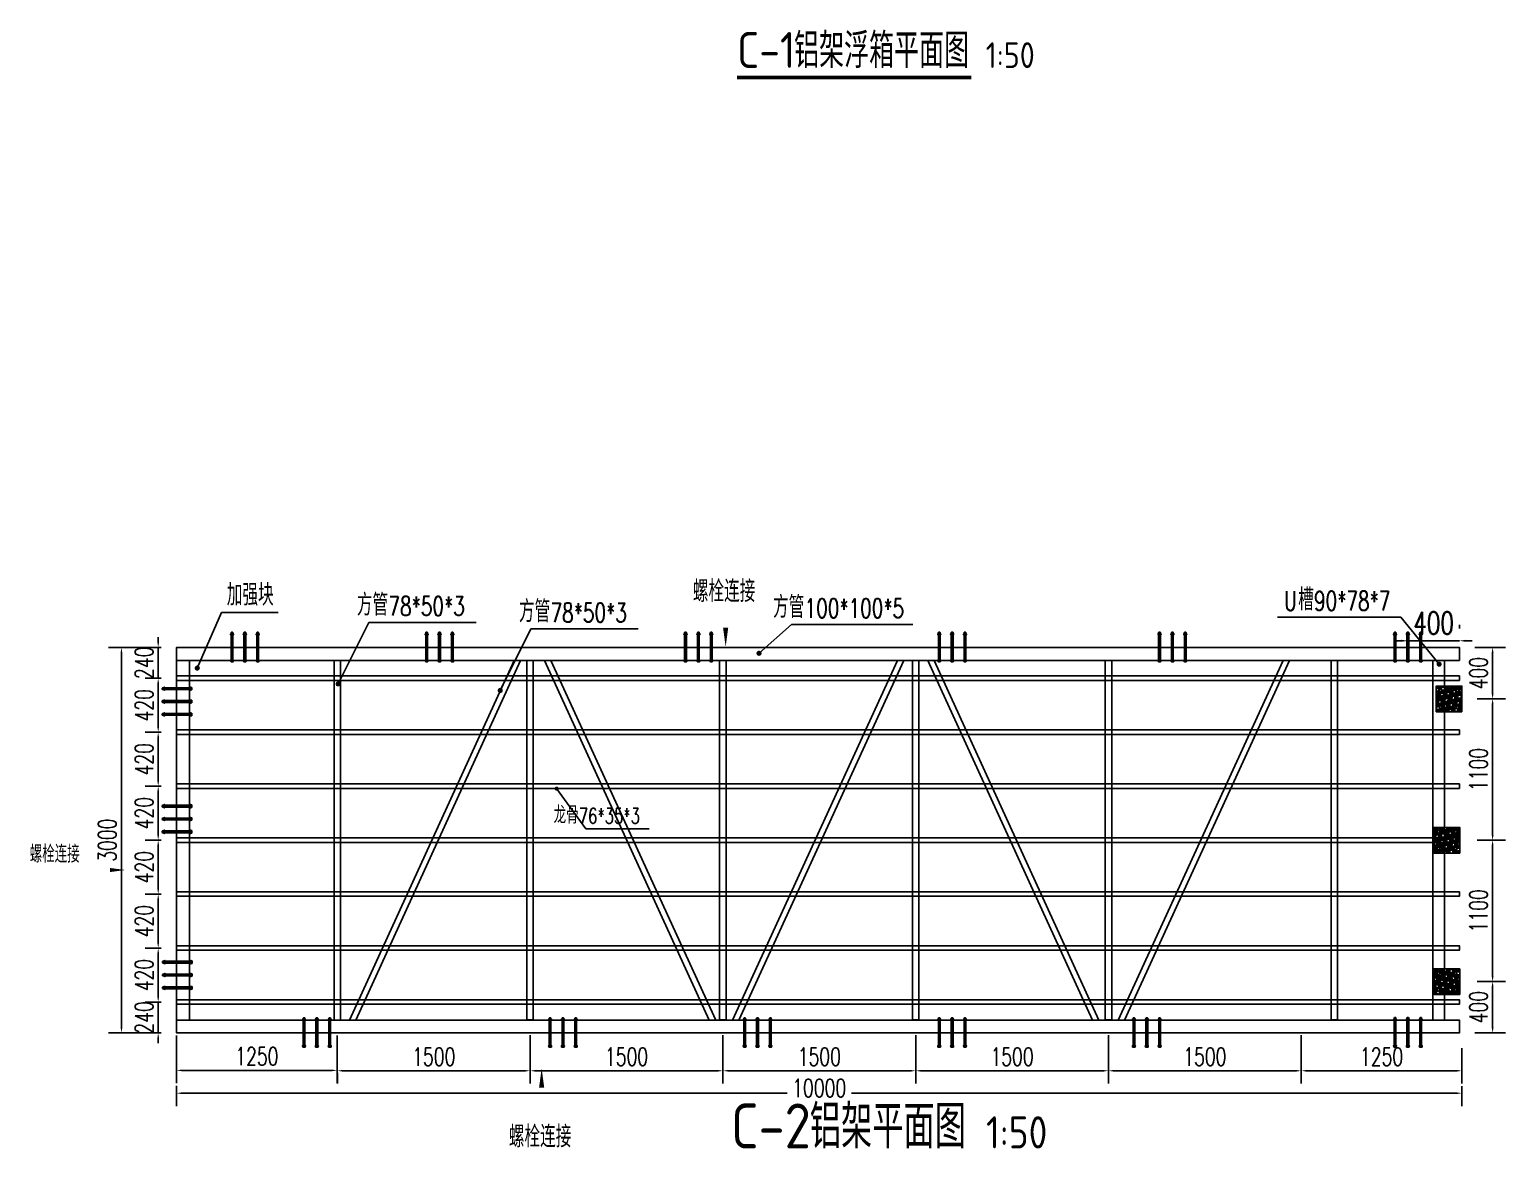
# Model space of a CAD drawing. Extents: x -89702 to 926017, y -610001 to -56924.
# Drawn here: x -9740 to 1743, y -576298 to -567588 of the extents above; entities that cross this region are included whole.
import ezdxf

# ---------------------------------------------------------------- set-up
doc = ezdxf.new("R2010")
doc.units = 0
doc.header["$LTSCALE"] = 10
doc.header["$MEASUREMENT"] = 0
for name, color, linetype in [('BJ02', 2, 'Continuous'), ('DIM_LEAD', 3, 'Continuous'), ('DIM_SYMB', 3, 'Continuous'), ('L-构造线', 6, 'Continuous'), ('PUB_TEXT', 7, 'Continuous'), ('W-STEEL_FRAME钢架', 3, 'Continuous'), ('W-STEEL_KEEL钢龙骨', 5, 'Continuous'), ('浮箱U槽', 5, 'Continuous'), ('螺栓孔位', 2, 'Continuous'), ('铝合金', 7, 'Continuous')]:
    doc.layers.add(name, color=color, linetype=linetype)
doc.styles.add('_TCH_DIM', font='SIMPLEX', dxfattribs={"bigfont": 'GBCBIG'})
doc.styles.get("Standard").update_dxf_attribs({"font": 'gbenor.shx', "bigfont": 'gbcbig.shx'})
doc.styles.add('STANDARD_T3', font='simplex.shx', dxfattribs={"width": 0.7, "bigfont": 'gbcbig.shx'})
doc.dimstyles.new('W&&40', dxfattribs={"dimtxt": 140, "dimasz": 40, "dimexe": 100, "dimexo": 120, "dimgap": 40, "dimtad": 1, "dimdec": 0, "dimzin": 0, "dimdsep": 46, "dimtxsty": 'STANDARD_T3', "dimcen": 0.09, "dimclrd": 1, "dimclre": 1, "dimclrt": 7, "dimazin": 2, "dimtfac": 1, "dimtdec": 0, "dimtix": 1, "dimtmove": 2, "dimatfit": 3, "dimfxl": 0, "dimtolj": 1, "dimtzin": 0, "dimarcsym": 0})
doc.dimstyles.new('W&&50', dxfattribs={"dimtxt": 175, "dimasz": 50, "dimexe": 125, "dimexo": 150, "dimgap": 50, "dimtad": 1, "dimdec": 0, "dimzin": 0, "dimdsep": 46, "dimtxsty": 'STANDARD_T3', "dimcen": 0.09, "dimclrd": 1, "dimclre": 1, "dimclrt": 7, "dimazin": 2, "dimtfac": 1, "dimtdec": 0, "dimtix": 1, "dimtmove": 2, "dimatfit": 3, "dimfxl": 0, "dimtolj": 1, "dimtzin": 0, "dimarcsym": 0})

# ---------------------------------------------------------------- blocks, each defined once
blk = doc.blocks.new('01')
h = blk.add_hatch()
h.set_pattern_fill('HOUND', color=77, scale=5)
h.set_pattern_definition([(0, (0, 0), (31.75, 7.9375), [127, -63.5]), (90, (0, 0), (-7.9375, -31.75), [127, -63.5])])
h.paths.add_polyline_path([(50227, 12928), (50227, 12728), (50427, 12728), (50427, 12928)])
h.paths.add_polyline_path([(50382, 12893, -1), (50402, 12893, -1)], flags=16)
h.paths.add_polyline_path([(50252, 12893, -1), (50272, 12893, -1)], flags=16)
h.paths.add_polyline_path([(50402, 12763, -1), (50382, 12763, -1)], flags=16)
h.paths.add_polyline_path([(50272, 12763, -1), (50252, 12763, -1)], flags=16)
at = {"color": 251}
blk.add_lwpolyline([(50227, 12928), (50427, 12928), (50427, 12728), (50227, 12728)], close=True, dxfattribs=at)
at = {"color": 6}
for centre in [(50262, 12893), (50392, 12893), (50262, 12763), (50392, 12763)]:
    blk.add_circle(centre, 10, dxfattribs=at)
blk = doc.blocks.new('*U1946')
at = {"layer": 'W-STEEL_KEEL钢龙骨', "color": 4}
blk.add_lwpolyline([(17.5, -5040), (17.5, 4940), (-17.5, 4940), (-17.5, -5040)], close=True, dxfattribs=at)
blk = doc.blocks.new('*U1947')
at = {"layer": 'W-STEEL_KEEL钢龙骨', "color": 0, "linetype": 'ByBlock', "lineweight": -2, "transparency": 16777216}
for p in [(0, 0), (420, 0), (840, 0), (1260, 0), (1680, 0), (2100, 0), (2520, 0)]:
    blk.add_blockref('*U1946', p, dxfattribs=at)
blk = doc.blocks.new('C-2')
at = {"color": 6}
blk.add_lwpolyline([(594561, 64256), (594561, 64166), (591761, 64166), (591761, 64256)], close=True, dxfattribs=at)
at = {"layer": 'W-STEEL_FRAME钢架', "color": 1}
for points in [[(594558, 63376), (594558, 63426), (591761, 63426), (591761, 63376)], [(594561, 61768), (594561, 61718), (591761, 63001), (591761, 63051)], [(594558, 61618), (594558, 61668), (591761, 61668), (591761, 61618)], [(591761, 60287), (591761, 60237), (594561, 61518), (594561, 61568)], [(594558, 60118), (594558, 60168), (591761, 60168), (591761, 60118)], [(594561, 58768), (594561, 58718), (591761, 60001), (591761, 60051)], [(594558, 58618), (594558, 58668), (591761, 58668), (591761, 58618)], [(591761, 57305), (591761, 57255), (594561, 58537), (594561, 58587)], [(594558, 57118), (594558, 57168), (591761, 57168), (591761, 57118)], [(591761, 57018), (591761, 57068), (594561, 55787), (594561, 55737)], [(594561, 55619), (594561, 55669), (591761, 55669), (591761, 55619)]]:
    blk.add_lwpolyline(points, close=True, dxfattribs=at)
at = {"layer": '铝合金', "color": 2}
for points in [[(591761, 54393), (591761, 64373), (591661, 64373), (591661, 54393)], [(591761, 54393), (591761, 54493), (594561, 54493), (594561, 54393)]]:
    blk.add_lwpolyline(points, close=True, dxfattribs=at)
blk.add_lwpolyline([(594561, 54393), (594661, 54393), (594661, 64373), (594561, 64373), (594561, 54393)], dxfattribs=at)
at = {"color": 4, "rotation": 270}
for p in [(579233, 114620), (580333, 114603)]:
    blk.add_blockref('01', p, dxfattribs=at)
at = {"color": 4, "xscale": -1, "rotation": 90}
blk.add_blockref('01', (607089, 114603), dxfattribs=at)
at = {"layer": 'W-STEEL_KEEL钢龙骨'}
blk.add_blockref('*U1947', (591900, 59433), dxfattribs=at)
blk = doc.blocks.new('*D251')
at = {"layer": 'Defpoints', "color": 0, "transparency": 16777216}
for p in [(1404, -574998), (1643, -574998), (1384, -575398)]:
    blk.add_point(p, dxfattribs=at)
at = {"layer": '浮箱U槽', "color": 1, "lineweight": -2, "transparency": 16777216}
for p, q in [((1524, -574998), (1743, -574998)), ((1643, -575358), (1643, -575038)), ((1504, -575398), (1743, -575398))]:
    blk.add_line(p, q, dxfattribs=at)
at = {"layer": '浮箱U槽', "color": 1, "transparency": 16777216}
for points in [[(1636, -575038), (1650, -575038), (1643, -574998)], [(1636, -575358), (1650, -575358), (1643, -575398)]]:
    blk.add_solid(points, dxfattribs=at)
at = {"layer": '浮箱U槽', "color": 7, "transparency": 16777216, "insert": (1533, -575198), "char_height": 140, "attachment_point": 5, "rotation": 90, "style": 'STANDARD_T3'}
blk.add_mtext('\\A1;400', dxfattribs=at)
blk = doc.blocks.new('*D252')
at = {"layer": 'Defpoints', "color": 0, "transparency": 16777216}
for p in [(1404, -573898), (1643, -573898), (1404, -574998)]:
    blk.add_point(p, dxfattribs=at)
at = {"layer": '浮箱U槽', "color": 1, "lineweight": -2, "transparency": 16777216}
for p, q in [((1524, -573898), (1743, -573898)), ((1643, -574958), (1643, -573938)), ((1524, -574998), (1743, -574998))]:
    blk.add_line(p, q, dxfattribs=at)
at = {"layer": '浮箱U槽', "color": 1, "transparency": 16777216}
for points in [[(1636, -573938), (1650, -573938), (1643, -573898)], [(1636, -574958), (1650, -574958), (1643, -574998)]]:
    blk.add_solid(points, dxfattribs=at)
at = {"layer": '浮箱U槽', "color": 7, "transparency": 16777216, "insert": (1533, -574448), "char_height": 140, "attachment_point": 5, "rotation": 90, "style": 'STANDARD_T3'}
blk.add_mtext('\\A1;1100', dxfattribs=at)
blk = doc.blocks.new('*D253')
at = {"layer": 'Defpoints', "color": 0, "transparency": 16777216}
for p in [(1404, -572798), (1643, -572798), (1404, -573898)]:
    blk.add_point(p, dxfattribs=at)
at = {"layer": '浮箱U槽', "color": 1, "lineweight": -2, "transparency": 16777216}
for p, q in [((1524, -572798), (1743, -572798)), ((1643, -573858), (1643, -572838)), ((1524, -573898), (1743, -573898))]:
    blk.add_line(p, q, dxfattribs=at)
at = {"layer": '浮箱U槽', "color": 1, "transparency": 16777216}
for points in [[(1636, -572838), (1650, -572838), (1643, -572798)], [(1636, -573858), (1650, -573858), (1643, -573898)]]:
    blk.add_solid(points, dxfattribs=at)
at = {"layer": '浮箱U槽', "color": 7, "transparency": 16777216, "insert": (1533, -573348), "char_height": 140, "attachment_point": 5, "rotation": 90, "style": 'STANDARD_T3'}
blk.add_mtext('\\A1;1100', dxfattribs=at)
blk = doc.blocks.new('*D254')
at = {"layer": 'Defpoints', "color": 0, "transparency": 16777216}
for p in [(1384, -572398), (1643, -572398), (1404, -572798)]:
    blk.add_point(p, dxfattribs=at)
at = {"layer": '浮箱U槽', "color": 1, "lineweight": -2, "transparency": 16777216}
for p, q in [((1504, -572398), (1743, -572398)), ((1643, -572758), (1643, -572438)), ((1524, -572798), (1743, -572798))]:
    blk.add_line(p, q, dxfattribs=at)
at = {"layer": '浮箱U槽', "color": 1, "transparency": 16777216}
for points in [[(1636, -572438), (1650, -572438), (1643, -572398)], [(1636, -572758), (1650, -572758), (1643, -572798)]]:
    blk.add_solid(points, dxfattribs=at)
at = {"layer": '浮箱U槽', "color": 7, "transparency": 16777216, "insert": (1533, -572598), "char_height": 140, "attachment_point": 5, "rotation": 90, "style": 'STANDARD_T3'}
blk.add_mtext('\\A1;400', dxfattribs=at)
blk = doc.blocks.new('*D281')
at = {"layer": 'Defpoints', "color": 0, "transparency": 16777216}
for p in [(-8596, -572398), (-8739, -572638), (-8596, -572638)]:
    blk.add_point(p, dxfattribs=at)
at = {"layer": '浮箱U槽', "color": 1, "lineweight": -2, "transparency": 16777216}
for p, q in [((-8716, -572398), (-8839, -572398)), ((-8739, -572358), (-8739, -572318)), ((-8739, -572398), (-8739, -572638)), ((-8716, -572638), (-8839, -572638)), ((-8739, -572678), (-8739, -572718))]:
    blk.add_line(p, q, dxfattribs=at)
at = {"layer": '浮箱U槽', "color": 1, "transparency": 16777216}
for points in [[(-8745, -572358), (-8732, -572358), (-8739, -572398)], [(-8745, -572678), (-8732, -572678), (-8739, -572638)]]:
    blk.add_solid(points, dxfattribs=at)
at = {"layer": '浮箱U槽', "color": 7, "transparency": 16777216, "insert": (-8849, -572518), "char_height": 140, "attachment_point": 5, "rotation": 90, "style": 'STANDARD_T3'}
blk.add_mtext('\\A1;240', dxfattribs=at)
blk = doc.blocks.new('*D282')
at = {"layer": 'Defpoints', "color": 0, "transparency": 16777216}
for p in [(-8596, -572638), (-8739, -573058), (-8596, -573058)]:
    blk.add_point(p, dxfattribs=at)
at = {"layer": '浮箱U槽', "color": 1, "lineweight": -2, "transparency": 16777216}
for p, q in [((-8716, -572638), (-8839, -572638)), ((-8739, -572678), (-8739, -573018)), ((-8716, -573058), (-8839, -573058))]:
    blk.add_line(p, q, dxfattribs=at)
at = {"layer": '浮箱U槽', "color": 1, "transparency": 16777216}
for points in [[(-8745, -572678), (-8732, -572678), (-8739, -572638)], [(-8745, -573018), (-8732, -573018), (-8739, -573058)]]:
    blk.add_solid(points, dxfattribs=at)
at = {"layer": '浮箱U槽', "color": 7, "transparency": 16777216, "insert": (-8849, -572848), "char_height": 140, "attachment_point": 5, "rotation": 90, "style": 'STANDARD_T3'}
blk.add_mtext('\\A1;420', dxfattribs=at)
blk = doc.blocks.new('*D283')
at = {"layer": 'Defpoints', "color": 0, "transparency": 16777216}
for p in [(-8596, -573058), (-8739, -573478), (-8596, -573478)]:
    blk.add_point(p, dxfattribs=at)
at = {"layer": '浮箱U槽', "color": 1, "lineweight": -2, "transparency": 16777216}
for p, q in [((-8716, -573058), (-8839, -573058)), ((-8739, -573098), (-8739, -573438)), ((-8716, -573478), (-8839, -573478))]:
    blk.add_line(p, q, dxfattribs=at)
at = {"layer": '浮箱U槽', "color": 1, "transparency": 16777216}
for points in [[(-8745, -573098), (-8732, -573098), (-8739, -573058)], [(-8745, -573438), (-8732, -573438), (-8739, -573478)]]:
    blk.add_solid(points, dxfattribs=at)
at = {"layer": '浮箱U槽', "color": 7, "transparency": 16777216, "insert": (-8849, -573268), "char_height": 140, "attachment_point": 5, "rotation": 90, "style": 'STANDARD_T3'}
blk.add_mtext('\\A1;420', dxfattribs=at)
blk = doc.blocks.new('*D284')
at = {"layer": 'Defpoints', "color": 0, "transparency": 16777216}
for p in [(-8596, -573478), (-8739, -573898), (-8596, -573898)]:
    blk.add_point(p, dxfattribs=at)
at = {"layer": '浮箱U槽', "color": 1, "lineweight": -2, "transparency": 16777216}
for p, q in [((-8716, -573478), (-8839, -573478)), ((-8739, -573518), (-8739, -573858)), ((-8716, -573898), (-8839, -573898))]:
    blk.add_line(p, q, dxfattribs=at)
at = {"layer": '浮箱U槽', "color": 1, "transparency": 16777216}
for points in [[(-8745, -573518), (-8732, -573518), (-8739, -573478)], [(-8745, -573858), (-8732, -573858), (-8739, -573898)]]:
    blk.add_solid(points, dxfattribs=at)
at = {"layer": '浮箱U槽', "color": 7, "transparency": 16777216, "insert": (-8849, -573688), "char_height": 140, "attachment_point": 5, "rotation": 90, "style": 'STANDARD_T3'}
blk.add_mtext('\\A1;420', dxfattribs=at)
blk = doc.blocks.new('*D285')
at = {"layer": 'Defpoints', "color": 0, "transparency": 16777216}
for p in [(-8596, -573898), (-8739, -574318), (-8596, -574318)]:
    blk.add_point(p, dxfattribs=at)
at = {"layer": '浮箱U槽', "color": 1, "lineweight": -2, "transparency": 16777216}
for p, q in [((-8716, -573898), (-8839, -573898)), ((-8739, -573938), (-8739, -574278)), ((-8716, -574318), (-8839, -574318))]:
    blk.add_line(p, q, dxfattribs=at)
at = {"layer": '浮箱U槽', "color": 1, "transparency": 16777216}
for points in [[(-8745, -573938), (-8732, -573938), (-8739, -573898)], [(-8745, -574278), (-8732, -574278), (-8739, -574318)]]:
    blk.add_solid(points, dxfattribs=at)
at = {"layer": '浮箱U槽', "color": 7, "transparency": 16777216, "insert": (-8849, -574108), "char_height": 140, "attachment_point": 5, "rotation": 90, "style": 'STANDARD_T3'}
blk.add_mtext('\\A1;420', dxfattribs=at)
blk = doc.blocks.new('*D286')
at = {"layer": 'Defpoints', "color": 0, "transparency": 16777216}
for p in [(-8596, -574318), (-8739, -574738), (-8596, -574738)]:
    blk.add_point(p, dxfattribs=at)
at = {"layer": '浮箱U槽', "color": 1, "lineweight": -2, "transparency": 16777216}
for p, q in [((-8716, -574318), (-8839, -574318)), ((-8739, -574358), (-8739, -574698)), ((-8716, -574738), (-8839, -574738))]:
    blk.add_line(p, q, dxfattribs=at)
at = {"layer": '浮箱U槽', "color": 1, "transparency": 16777216}
for points in [[(-8745, -574358), (-8732, -574358), (-8739, -574318)], [(-8745, -574698), (-8732, -574698), (-8739, -574738)]]:
    blk.add_solid(points, dxfattribs=at)
at = {"layer": '浮箱U槽', "color": 7, "transparency": 16777216, "insert": (-8849, -574528), "char_height": 140, "attachment_point": 5, "rotation": 90, "style": 'STANDARD_T3'}
blk.add_mtext('\\A1;420', dxfattribs=at)
blk = doc.blocks.new('*D287')
at = {"layer": 'Defpoints', "color": 0, "transparency": 16777216}
for p in [(-8596, -574738), (-8739, -575158), (-8596, -575158)]:
    blk.add_point(p, dxfattribs=at)
at = {"layer": '浮箱U槽', "color": 1, "lineweight": -2, "transparency": 16777216}
for p, q in [((-8716, -574738), (-8839, -574738)), ((-8739, -574778), (-8739, -575118)), ((-8716, -575158), (-8839, -575158))]:
    blk.add_line(p, q, dxfattribs=at)
at = {"layer": '浮箱U槽', "color": 1, "transparency": 16777216}
for points in [[(-8745, -574778), (-8732, -574778), (-8739, -574738)], [(-8745, -575118), (-8732, -575118), (-8739, -575158)]]:
    blk.add_solid(points, dxfattribs=at)
at = {"layer": '浮箱U槽', "color": 7, "transparency": 16777216, "insert": (-8849, -574948), "char_height": 140, "attachment_point": 5, "rotation": 90, "style": 'STANDARD_T3'}
blk.add_mtext('\\A1;420', dxfattribs=at)
blk = doc.blocks.new('*D288')
at = {"layer": 'Defpoints', "color": 0, "transparency": 16777216}
for p in [(-8596, -575158), (-8739, -575398), (-8596, -575398)]:
    blk.add_point(p, dxfattribs=at)
at = {"layer": '浮箱U槽', "color": 1, "lineweight": -2, "transparency": 16777216}
for p, q in [((-8716, -575158), (-8839, -575158)), ((-8739, -575118), (-8739, -575078)), ((-8739, -575158), (-8739, -575398)), ((-8716, -575398), (-8839, -575398)), ((-8739, -575438), (-8739, -575478))]:
    blk.add_line(p, q, dxfattribs=at)
at = {"layer": '浮箱U槽', "color": 1, "transparency": 16777216}
for points in [[(-8745, -575118), (-8732, -575118), (-8739, -575158)], [(-8745, -575438), (-8732, -575438), (-8739, -575398)]]:
    blk.add_solid(points, dxfattribs=at)
at = {"layer": '浮箱U槽', "color": 7, "transparency": 16777216, "insert": (-8849, -575278), "char_height": 140, "attachment_point": 5, "rotation": 90, "style": 'STANDARD_T3'}
blk.add_mtext('\\A1;240', dxfattribs=at)
blk = doc.blocks.new('*D289')
at = {"layer": 'Defpoints', "color": 0, "transparency": 16777216}
for p in [(-8596, -575298), (-7346, -575298), (-8596, -575690)]:
    blk.add_point(p, dxfattribs=at)
at = {"layer": '浮箱U槽', "color": 1, "lineweight": -2, "transparency": 16777216}
for p, q in [((-8596, -575418), (-8596, -575790)), ((-7346, -575418), (-7346, -575790)), ((-7386, -575690), (-8556, -575690))]:
    blk.add_line(p, q, dxfattribs=at)
at = {"layer": '浮箱U槽', "color": 1, "transparency": 16777216}
for points in [[(-8556, -575683), (-8556, -575696), (-8596, -575690)], [(-7386, -575683), (-7386, -575696), (-7346, -575690)]]:
    blk.add_solid(points, dxfattribs=at)
at = {"layer": '浮箱U槽', "color": 7, "transparency": 16777216, "insert": (-7971, -575580), "char_height": 140, "attachment_point": 5, "style": 'STANDARD_T3'}
blk.add_mtext('\\A1;1250', dxfattribs=at)
blk = doc.blocks.new('*D290')
at = {"layer": 'Defpoints', "color": 0, "transparency": 16777216}
for p in [(-5845, -575295), (-7345, -575590), (-5845, -575693)]:
    blk.add_point(p, dxfattribs=at)
at = {"layer": '浮箱U槽', "color": 1, "lineweight": -2, "transparency": 16777216}
for p, q in [((-5845, -575415), (-5845, -575793)), ((-7345, -575710), (-7345, -575793)), ((-7305, -575693), (-5885, -575693))]:
    blk.add_line(p, q, dxfattribs=at)
at = {"layer": '浮箱U槽', "color": 1, "transparency": 16777216}
for points in [[(-7305, -575686), (-7305, -575699), (-7345, -575693)], [(-5885, -575686), (-5885, -575699), (-5845, -575693)]]:
    blk.add_solid(points, dxfattribs=at)
at = {"layer": '浮箱U槽', "color": 7, "transparency": 16777216, "insert": (-6595, -575583), "char_height": 140, "attachment_point": 5, "style": 'STANDARD_T3'}
blk.add_mtext('\\A1;1500', dxfattribs=at)
blk = doc.blocks.new('*D291')
at = {"layer": 'Defpoints', "color": 0, "transparency": 16777216}
for p in [(-5845, -575295), (-4345, -575295), (-4345, -575693)]:
    blk.add_point(p, dxfattribs=at)
at = {"layer": '浮箱U槽', "color": 1, "lineweight": -2, "transparency": 16777216}
for p, q in [((-5845, -575415), (-5845, -575793)), ((-4345, -575415), (-4345, -575793)), ((-5805, -575693), (-4385, -575693))]:
    blk.add_line(p, q, dxfattribs=at)
at = {"layer": '浮箱U槽', "color": 1, "transparency": 16777216}
for points in [[(-5805, -575686), (-5805, -575699), (-5845, -575693)], [(-4385, -575686), (-4385, -575699), (-4345, -575693)]]:
    blk.add_solid(points, dxfattribs=at)
at = {"layer": '浮箱U槽', "color": 7, "transparency": 16777216, "insert": (-5095, -575583), "char_height": 140, "attachment_point": 5, "style": 'STANDARD_T3'}
blk.add_mtext('\\A1;1500', dxfattribs=at)
blk = doc.blocks.new('*D292')
at = {"layer": 'Defpoints', "color": 0, "transparency": 16777216}
for p in [(-4345, -575295), (-2845, -575295), (-2845, -575693)]:
    blk.add_point(p, dxfattribs=at)
at = {"layer": '浮箱U槽', "color": 1, "lineweight": -2, "transparency": 16777216}
for p, q in [((-4345, -575415), (-4345, -575793)), ((-2845, -575415), (-2845, -575793)), ((-4305, -575693), (-2885, -575693))]:
    blk.add_line(p, q, dxfattribs=at)
at = {"layer": '浮箱U槽', "color": 1, "transparency": 16777216}
for points in [[(-4305, -575686), (-4305, -575699), (-4345, -575693)], [(-2885, -575686), (-2885, -575699), (-2845, -575693)]]:
    blk.add_solid(points, dxfattribs=at)
at = {"layer": '浮箱U槽', "color": 7, "transparency": 16777216, "insert": (-3595, -575583), "char_height": 140, "attachment_point": 5, "style": 'STANDARD_T3'}
blk.add_mtext('\\A1;1500', dxfattribs=at)
blk = doc.blocks.new('*D293')
at = {"layer": 'Defpoints', "color": 0, "transparency": 16777216}
for p in [(-2845, -575295), (-1346, -575295), (-1346, -575693)]:
    blk.add_point(p, dxfattribs=at)
at = {"layer": '浮箱U槽', "color": 1, "lineweight": -2, "transparency": 16777216}
for p, q in [((-2845, -575415), (-2845, -575793)), ((-1346, -575415), (-1346, -575793)), ((-2805, -575693), (-1386, -575693))]:
    blk.add_line(p, q, dxfattribs=at)
at = {"layer": '浮箱U槽', "color": 1, "transparency": 16777216}
for points in [[(-2805, -575686), (-2805, -575699), (-2845, -575693)], [(-1386, -575686), (-1386, -575699), (-1346, -575693)]]:
    blk.add_solid(points, dxfattribs=at)
at = {"layer": '浮箱U槽', "color": 7, "transparency": 16777216, "insert": (-2096, -575583), "char_height": 140, "attachment_point": 5, "style": 'STANDARD_T3'}
blk.add_mtext('\\A1;1500', dxfattribs=at)
blk = doc.blocks.new('*D294')
at = {"layer": 'Defpoints', "color": 0, "transparency": 16777216}
for p in [(-1346, -575295), (154, -575295), (154, -575693)]:
    blk.add_point(p, dxfattribs=at)
at = {"layer": '浮箱U槽', "color": 1, "lineweight": -2, "transparency": 16777216}
for p, q in [((-1346, -575415), (-1346, -575793)), ((154, -575415), (154, -575793)), ((-1306, -575693), (114, -575693))]:
    blk.add_line(p, q, dxfattribs=at)
at = {"layer": '浮箱U槽', "color": 1, "transparency": 16777216}
for points in [[(-1306, -575686), (-1306, -575699), (-1346, -575693)], [(114, -575686), (114, -575699), (154, -575693)]]:
    blk.add_solid(points, dxfattribs=at)
at = {"layer": '浮箱U槽', "color": 7, "transparency": 16777216, "insert": (-596, -575583), "char_height": 140, "attachment_point": 5, "style": 'STANDARD_T3'}
blk.add_mtext('\\A1;1500', dxfattribs=at)
blk = doc.blocks.new('*D295')
at = {"layer": 'Defpoints', "color": 0, "transparency": 16777216}
for p in [(154, -575295), (1404, -575398), (1404, -575693)]:
    blk.add_point(p, dxfattribs=at)
at = {"layer": '浮箱U槽', "color": 1, "lineweight": -2, "transparency": 16777216}
for p, q in [((154, -575415), (154, -575793)), ((1404, -575518), (1404, -575793)), ((194, -575693), (1364, -575693))]:
    blk.add_line(p, q, dxfattribs=at)
at = {"layer": '浮箱U槽', "color": 1, "transparency": 16777216}
for points in [[(194, -575686), (194, -575699), (154, -575693)], [(1364, -575686), (1364, -575699), (1404, -575693)]]:
    blk.add_solid(points, dxfattribs=at)
at = {"layer": '浮箱U槽', "color": 7, "transparency": 16777216, "insert": (779, -575583), "char_height": 140, "attachment_point": 5, "style": 'STANDARD_T3'}
blk.add_mtext('\\A1;1250', dxfattribs=at)
blk = doc.blocks.new('*D296')
at = {"layer": 'Defpoints', "color": 0, "transparency": 16777216}
for p in [(-8596, -575690), (1404, -575693), (-8596, -575867)]:
    blk.add_point(p, dxfattribs=at)
at = {"layer": '浮箱U槽', "color": 1, "lineweight": -2, "transparency": 16777216}
for p, q in [((-8596, -575810), (-8596, -575967)), ((1404, -575813), (1404, -575967)), ((-8556, -575867), (-3846, -575867)), ((1364, -575867), (-3346, -575867))]:
    blk.add_line(p, q, dxfattribs=at)
at = {"layer": '浮箱U槽', "color": 1, "transparency": 16777216}
for points in [[(-8556, -575861), (-8556, -575874), (-8596, -575867)], [(1364, -575861), (1364, -575874), (1404, -575867)]]:
    blk.add_solid(points, dxfattribs=at)
at = {"layer": '浮箱U槽', "color": 7, "transparency": 16777216, "insert": (-3596, -575827), "char_height": 140, "attachment_point": 5, "style": 'STANDARD_T3'}
blk.add_mtext('\\A1;10000', dxfattribs=at)
blk = doc.blocks.new('*D1185')
at = {"layer": 'Defpoints', "color": 0, "transparency": 16777216}
for p in [(-8596, -572398), (-9025, -575398), (-8596, -575398)]:
    blk.add_point(p, dxfattribs=at)
at = {"layer": 'L-构造线', "color": 1, "lineweight": -2, "transparency": 16777216}
for p, q in [((-8716, -572398), (-9125, -572398)), ((-9025, -572438), (-9025, -575358)), ((-8716, -575398), (-9125, -575398))]:
    blk.add_line(p, q, dxfattribs=at)
at = {"layer": 'L-构造线', "color": 1, "transparency": 16777216}
for points in [[(-9031, -572438), (-9018, -572438), (-9025, -572398)], [(-9031, -575358), (-9018, -575358), (-9025, -575398)]]:
    blk.add_solid(points, dxfattribs=at)
at = {"layer": 'L-构造线', "color": 7, "transparency": 16777216, "insert": (-9135, -573898), "char_height": 140, "attachment_point": 5, "rotation": 90, "style": 'STANDARD_T3'}
blk.add_mtext('\\A1;3000', dxfattribs=at)
blk = doc.blocks.new('1')
at = {"lineweight": -3}
for p, q in [((-1521938, 1214338), (-1521935, 1214338)), ((-1521938, 1214336), (-1521931, 1214336)), ((-1521938, 1214336), (-1521914, 1214336)), ((-1521936, 1214341), (-1521936, 1214346)), ((-1521936, 1214346), (-1521916, 1214346)), ((-1521935, 1214341), (-1521936, 1214341)), ((-1521934, 1214347), (-1521932, 1214347)), ((-1521933, 1214352), (-1521931, 1214355)), ((-1521933, 1214136), (-1521933, 1214352)), ((-1521919, 1214352), (-1521933, 1214352)), ((-1521932, 1214347), (-1521919, 1214347)), ((-1521932, 1214346), (-1521932, 1214341)), ((-1521921, 1214355), (-1521931, 1214355)), ((-1521919, 1214352), (-1521921, 1214355)), ((-1521919, 1214347), (-1521921, 1214347)), ((-1521921, 1214346), (-1521921, 1214341)), ((-1521919, 1214136), (-1521919, 1214352)), ((-1521917, 1214341), (-1521916, 1214341)), ((-1521914, 1214338), (-1521917, 1214338)), ((-1521916, 1214341), (-1521916, 1214346)), ((-1521938, 1214136), (-1521931, 1214136)), ((-1521938, 1214136), (-1521914, 1214136)), ((-1521938, 1214134), (-1521935, 1214134)), ((-1521935, 1214131), (-1521936, 1214131)), ((-1521936, 1214131), (-1521936, 1214126)), ((-1521936, 1214126), (-1521916, 1214126)), ((-1521934, 1214125), (-1521932, 1214125)), ((-1521932, 1214126), (-1521932, 1214131)), ((-1521932, 1214125), (-1521919, 1214125)), ((-1521921, 1214126), (-1521921, 1214131)), ((-1521919, 1214125), (-1521921, 1214125)), ((-1521914, 1214134), (-1521917, 1214134)), ((-1521917, 1214131), (-1521916, 1214131)), ((-1521916, 1214131), (-1521916, 1214126))]:
    blk.add_line(p, q, dxfattribs=at)
at = {"color": 1}
for p, q in [((-1521936, 1214346), (-1521934, 1214347)), ((-1521919, 1214347), (-1521916, 1214346))]:
    blk.add_line(p, q, dxfattribs=at)
at = {"color": 6, "lineweight": -3}
for p, q in [((-1521931, 1214136), (-1521931, 1214355)), ((-1521921, 1214136), (-1521921, 1214355))]:
    blk.add_line(p, q, dxfattribs=at)
at = {"lineweight": -3}
for points in [[(-1521933, 1214336), (-1521938, 1214336), (-1521938, 1214338), (-1521914, 1214338), (-1521914, 1214336), (-1521919, 1214336)], [(-1521935, 1214338), (-1521935, 1214341), (-1521917, 1214341), (-1521917, 1214338)], [(-1521933, 1214136), (-1521938, 1214136), (-1521938, 1214134), (-1521914, 1214134), (-1521914, 1214136), (-1521919, 1214136)], [(-1521935, 1214134), (-1521935, 1214131), (-1521917, 1214131), (-1521917, 1214134)]]:
    blk.add_lwpolyline(points, dxfattribs=at)
for centre, radius, start, end in [((-1521934, 1214129), 3.22, 223.6028, 316.3972), ((-1521926, 1214140), 14.7, 248.7607, 291.2393), ((-1521919, 1214129), 3.22, 223.6028, 316.3972)]:
    blk.add_arc(centre, radius, start, end, dxfattribs=at)
blk = doc.blocks.new('螺栓孔位')
at = {"layer": '螺栓孔位', "color": 1, "rotation": 270}
for p in [(-1214244, -1521833), (-1214244, -1521933), (-1214244, -1522033)]:
    blk.add_blockref('1', p, dxfattribs=at)
blk = doc.blocks.new('*D1554')
at = {"color": 1, "lineweight": -2, "transparency": 16777216}
for p, q in [((1384, -572250), (1384, -572221)), ((934, -572346), (884, -572346)), ((984, -572346), (1384, -572346)), ((1434, -572346), (1484, -572346)), ((984, -572430), (984, -572471))]:
    blk.add_line(p, q, dxfattribs=at)
at = {"color": 1, "transparency": 16777216}
for points in [[(934, -572338), (934, -572354), (984, -572346)], [(1434, -572338), (1434, -572354), (1384, -572346)]]:
    blk.add_solid(points, dxfattribs=at)
at = {"layer": 'Defpoints', "color": 0, "transparency": 16777216}
for p in [(984, -572280), (1384, -572346), (1384, -572400)]:
    blk.add_point(p, dxfattribs=at)
at = {"color": 7, "transparency": 16777216, "insert": (1184, -572208), "char_height": 175, "attachment_point": 5, "style": 'STANDARD_T3'}
blk.add_mtext('\\A1;400', dxfattribs=at)

msp = doc.modelspace()

# ---------------------------------------------------------------- linework, layer by layer
at = {"layer": 'DIM_LEAD'}
for p, q in [((-8434.6, -572558.3), (-8245, -572124.8)), ((-8245, -572124.8), (-7806.3, -572124.8)), ((927.7, -572162.1), (-31.9, -572162.1)), ((1226.8, -572528), (927.7, -572162.1)), ((-7338.6, -572681.6), (-7100.7, -572202.6)), ((-7100.7, -572202.6), (-6264.9, -572202.6)), ((-6077.8, -572732.8), (-5839.9, -572253.8)), ((-5839.9, -572253.8), (-5004.1, -572253.8)), ((-4064.4, -572443.5), (-3811.8, -572220.1)), ((-3811.8, -572220.1), (-2867, -572220.1)), ((-5638.8, -573496.8), (-5410.9, -573810.5)), ((-5410.9, -573810.5), (-4919.9, -573810.5))]:
    msp.add_line(p, q, dxfattribs=at)
msp.add_lwpolyline([(-4324, -572119.9, 0, 0, 0), (-4324, -572119.9, 0, 0, 0), (-4324, -572119.9, 0, 0, 0), (-4324, -572394, 0, 40, 0), (-4324, -572244, 0, 0, 0)], format="xyseb", dxfattribs=at)
for points, const_width in [([(-4071.9, -572450.1, 1), (-4056.9, -572436.8, 1)], 20), ([(1233.1, -572535.7, 1), (1220.4, -572520.3, 1)], 20), ([(-8438.7, -572567.4, 1), (-8430.6, -572549.1, 1)], 20), ([(-7343, -572690.5, 1), (-7334.1, -572672.6, 1)], 20), ([(-6082.2, -572741.8, 1), (-6073.3, -572723.9, 1)], 20), ([(-5643.5, -573490.3, 1), (-5634.1, -573503.3, 1)], 16)]:
    msp.add_lwpolyline(points, format="xyb", close=True, dxfattribs=dict(at, const_width=const_width))
at = {"layer": 'DIM_SYMB', "const_width": 28}
msp.add_lwpolyline([(-4234.6, -567961.6), (-2412.7, -567961.6)], dxfattribs=at)
at = {"layer": 'DIM_SYMB'}
for points in [[(-9480.6, -574130.2, 0, 0, 0), (-9480.6, -574130.2, 0, 0, 0), (-9723.8, -574130.2, 0, 0, 0), (-8994.3, -574130.2, 0, 32, 0), (-9114.3, -574130.2, 0, 0, 0)], [(-5755.5, -576038.4, 0, 0, 0), (-5755.5, -576038.4, 0, 0, 0), (-5755.5, -576038.4, 0, 0, 0), (-5755.5, -575673.6, 0, 40, 0), (-5755.5, -575823.6, 0, 0, 0)]]:
    msp.add_lwpolyline(points, format="xyseb", dxfattribs=at)

# ---------------------------------------------------------------- block references
at = {"layer": 'BJ02', "rotation": 270}
msp.add_blockref('C-2', (-62988.6, 19262.8), dxfattribs=at)
at = {"layer": '螺栓孔位', "xscale": -1, "rotation": 270}
for p in [(-8057.7, -572390.4), (-6543.3, -572390.4), (-4529.1, -572390.4), (-2555.2, -572390.4), (-841.2, -572390.4), (990.8, -572390.4), (-7497.1, -575390.4), (-5583.1, -575390.4), (-4069.1, -575390.4), (-2555.1, -575390.4), (-1040.6, -575390.4), (990.7, -575390.2)]:
    msp.add_blockref('螺栓孔位', p, dxfattribs=at)
at = {"layer": '螺栓孔位', "xscale": -1}
for p in [(-8595.6, -572812), (-8595.6, -573726.2), (-8593.3, -574940.5)]:
    msp.add_blockref('螺栓孔位', p, dxfattribs=at)

# ---------------------------------------------------------------- texts
at = {"layer": 'PUB_TEXT', "color": 7}
for s, height, p in [('铝架浮箱平面图', 270.07, (-3791.3, -567887.8)), ('C-1', 280, (-4234.6, -567887.8)), ('1:50', 200, (-2300.7, -567887.8)), ('C-2', 350, (-4282.1, -576297.2)), ('铝架平面图', 337.59, (-3669.6, -576297.2)), ('1:50', 250, (-2297.9, -576297.2))]:
    msp.add_text(s, height=height, dxfattribs=at).set_placement(p)
at = {"layer": 'PUB_TEXT', "color": 7, "style": '_TCH_DIM'}
for s, height, p in [('加强块', 168.79, (-8205.1, -572072.3)), ('螺栓连接', 168.79, (-4579.2, -572044.4)), ('槽', 168.8, (130.6, -572109.6)), ('方管', 168.79, (-7193.1, -572150.1)), ('方管', 168.79, (-5932.3, -572201.3)), ('方管', 168.79, (-3955.2, -572167.6)), ('龙骨', 135.04, (-5662.5, -573768.5)), ('螺栓连接', 135.04, (-9738.4, -574072.7)), ('螺栓连接', 168.79, (-6010.6, -576288.9))]:
    msp.add_text(s, height=height, dxfattribs=at).set_placement(p)
at = {"layer": 'PUB_TEXT', "color": 7, "style": '_TCH_DIM', "width": 0.705882}
for s, height, p in [('78*50*3', 148.75, (-6947.4, -572150.1)), ('78*50*3', 148.75, (-5686.6, -572201.3)), ('100*100*5', 148.75, (-3709.5, -572167.6)), ('U', 148.8, (20.6, -572109.6)), ('90*78*7', 148.75, (253.4, -572109.6)), ('76*35*3', 119, (-5465.9, -573768.5))]:
    msp.add_text(s, height=height, dxfattribs=at).set_placement(p)

# ---------------------------------------------------------------- dimensions: what is measured, and where the dimension line sits
at = {"color": 5}
dim = msp.add_linear_dim(base=(1384.2, -572345.8), p1=(983.8, -572279.7), p2=(1384.2, -572400.2), dimstyle='W&&50', dxfattribs=at)
dim.commit()
dim.dimension.update_dxf_attribs({"geometry": '*D1554', "text_midpoint": (1184, -572208.3)})
at = {"layer": 'L-构造线', "color": 1}
dim = msp.add_linear_dim(base=(-9024.7, -575398.1), p1=(-8595.8, -572398.1), p2=(-8595.8, -575398.1), angle=90, dimstyle='W&&40', dxfattribs=at)
dim.commit()
dim.dimension.update_dxf_attribs({"geometry": '*D1185', "text_midpoint": (-9134.7, -573898.1)})
at = {"layer": '浮箱U槽'}
for base, p1, p2, picture, middle in [((-8738.7258, -572637.6129), (-8595.7905, -572398.1045), (-8595.7905, -572637.6129), '*D281', (-8848.7258, -572517.8587)), ((1643, -572398.1), (1404.2, -572798.1), (1384.2, -572398.1), '*D254', (1533, -572598.1)), ((-8738.7, -573057.6), (-8595.8, -572637.6), (-8595.8, -573057.6), '*D282', (-8848.7, -572847.6)), ((1643, -572798.1), (1404.2, -573898.4), (1404.2, -572798.1), '*D253', (1533, -573348.3)), ((-8738.7, -573477.6), (-8595.8, -573057.6), (-8595.8, -573477.6), '*D283', (-8848.7, -573267.6)), ((-8738.7258, -573898.1045), (-8595.7905, -573477.6129), (-8595.7905, -573898.1045), '*D284', (-8848.7258, -573687.8587)), ((-8738.7258, -574317.6129), (-8595.7905, -573898.1045), (-8595.7905, -574317.6129), '*D285', (-8848.7258, -574107.8587)), ((1643, -573898.4), (1404.2, -574998.1), (1404.2, -573898.4), '*D252', (1533, -574448.3)), ((-8738.7, -574737.6), (-8595.8, -574317.6), (-8595.8, -574737.6), '*D286', (-8848.7, -574527.6)), ((-8738.7, -575157.6), (-8595.8, -574737.6), (-8595.8, -575157.6), '*D287', (-8848.7, -574947.6)), ((1643, -574998.1), (1384.2, -575398.1), (1404.2, -574998.1), '*D251', (1533, -575198.1)), ((-8738.7258, -575398.1045), (-8595.7905, -575157.6129), (-8595.7905, -575398.1045), '*D288', (-8848.7258, -575277.8587))]:
    dim = msp.add_linear_dim(base=base, p1=p1, p2=p2, angle=90, dimstyle='W&&40', dxfattribs=at)
    dim.commit()
    dim.dimension.update_dxf_attribs({"geometry": picture, "text_midpoint": middle})
for base, p1, p2, picture, middle in [((-8595.8, -575689.7), (-7345.6, -575298.1), (-8595.8, -575298.1), '*D289', (-7970.7, -575579.7)), ((-5845.4, -575692.6), (-7345.1, -575589.7), (-5845.4, -575295.1), '*D290', (-6595.2, -575582.6)), ((-4345.4, -575692.6), (-5845.4, -575295.1), (-4345.4, -575295.1), '*D291', (-5095.4, -575582.6)), ((-2845.4, -575692.6), (-4345.4, -575295.1), (-2845.4, -575295.1), '*D292', (-3595.4, -575582.6)), ((-1345.7, -575692.6), (-2845.4, -575295.1), (-1345.7, -575295.1), '*D293', (-2095.5, -575582.6)), ((154.3, -575692.6), (-1345.7, -575295.1), (154.3, -575295.1), '*D294', (-595.7, -575582.6)), ((1404.2, -575692.6), (154.3, -575295.1), (1404.2, -575398.1), '*D295', (779.3, -575582.6))]:
    dim = msp.add_linear_dim(base=base, p1=p1, p2=p2, dimstyle='W&&40', dxfattribs=at)
    dim.commit()
    dim.dimension.update_dxf_attribs({"geometry": picture, "text_midpoint": middle})
dim = msp.add_linear_dim(base=(-8595.8, -575867.4), p1=(1404.2, -575692.6), p2=(-8595.8, -575689.7), dimstyle='W&&40', dxfattribs=at)
dim.commit()
dim.dimension.update_dxf_attribs({"geometry": '*D296', "text_midpoint": (-3595.8, -575827.4), "dimtype": 128})

doc.saveas('drawing.dxf')
